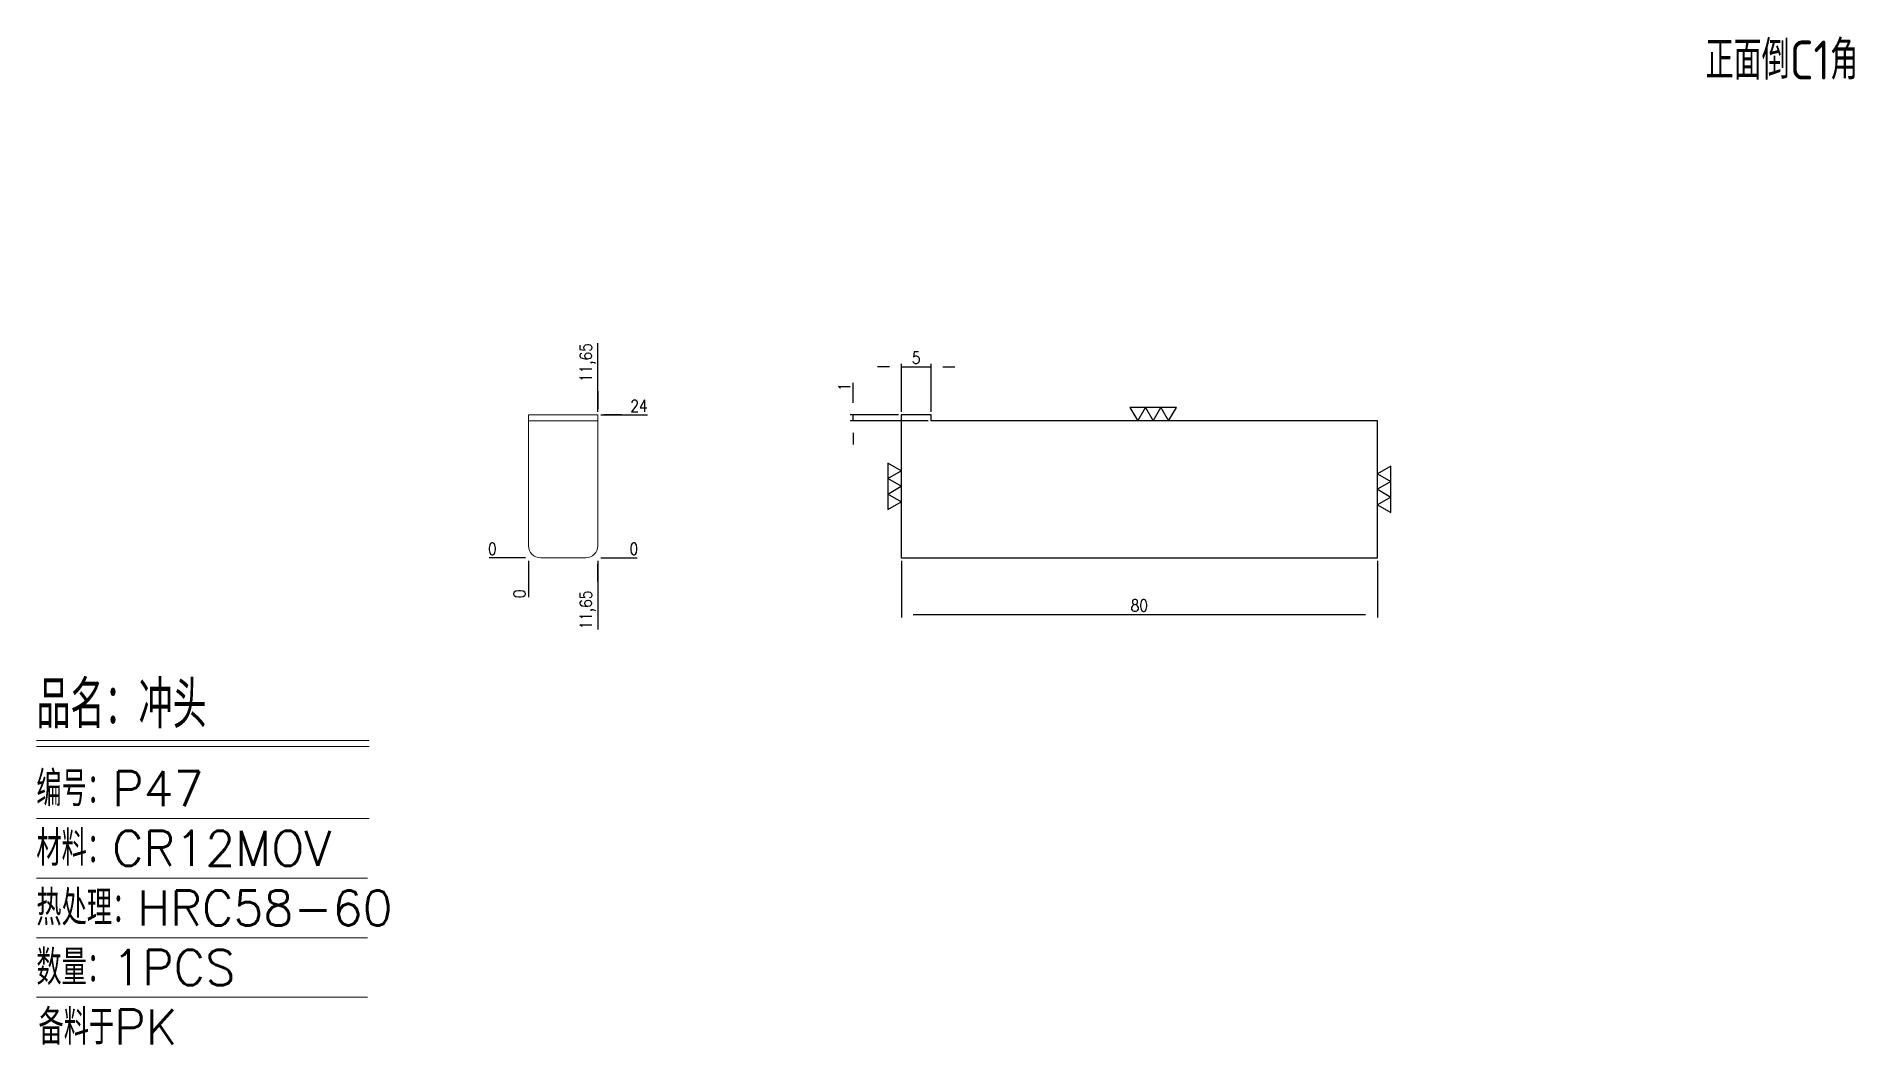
# Model space of a CAD drawing. Header units: millimetres. Extents: x 115275 to 115580, y 9284 to 9453.
import ezdxf

# ---------------------------------------------------------------- set-up
doc = ezdxf.new("R2010")
doc.units = ezdxf.units.MM
doc.linetypes.add('HIDDEN', pattern=[0])
for name, color, linetype in [('DIM', 4, 'Continuous'), ('PUNCH', 2, 'Continuous'), ('TEXT', 4, 'Continuous')]:
    doc.layers.add(name, color=color, linetype=linetype)
doc.styles.add('chinesef_fs', font='simplex.shx', dxfattribs={"bigfont": 'gbcbig.shx'})
doc.styles.add('gbenor', font='gbenor.shx', dxfattribs={"bigfont": 'gbcbig.shx'})
doc.styles.get("Standard").update_dxf_attribs({"font": 'txt.shx', "width": 0.85, "bigfont": 'ctxt.shx'})
doc.dimstyles.new('T-2-WX', dxfattribs={"dimtxt": 2, "dimasz": 2, "dimexe": 0.5, "dimexo": 0.5, "dimgap": 0.5, "dimtad": 1, "dimtxsty": 'Standard', "dimblk": 'OPEN30', "dimcen": 0, "dimazin": 3, "dimtfac": 1, "dimtmove": 0, "dimatfit": 3, "dimldrblk": 'OPEN30', "dimlwd": -1, "dimlwe": -1})

# ---------------------------------------------------------------- blocks, each defined once
blk = doc.blocks.new('*D7579')
at = {"layer": 'Defpoints', "color": 0}
for p in [(115420.28, 9365.29), (115500.28, 9365.29), (115500.28, 9355.77)]:
    blk.add_point(p, dxfattribs=at)
at = {"layer": 'DIM', "color": 0}
for p, q in [((115420.28, 9364.79), (115420.28, 9355.27)), ((115500.28, 9364.79), (115500.28, 9355.27)), ((115422.28, 9355.77), (115498.28, 9355.77))]:
    blk.add_line(p, q, dxfattribs=at)
at = {"layer": 'DIM', "color": 0, "insert": (115460.28, 9357.27), "char_height": 2, "attachment_point": 5}
blk.add_mtext('80', dxfattribs=at)
blk = doc.blocks.new('_Open30')
blk = doc.blocks.new('*D7580')
at = {"layer": 'Defpoints', "color": 0}
for p in [(115425.28, 9397.38), (115420.28, 9389.29), (115425.28, 9389.29)]:
    blk.add_point(p, dxfattribs=at)
at = {"layer": 'DIM', "color": 0}
for p, q in [((115418.28, 9397.38), (115416.28, 9397.38)), ((115420.28, 9389.79), (115420.28, 9397.88)), ((115420.28, 9397.38), (115425.28, 9397.38)), ((115425.28, 9389.79), (115425.28, 9397.88)), ((115427.28, 9397.38), (115429.28, 9397.38))]:
    blk.add_line(p, q, dxfattribs=at)
at = {"layer": 'DIM', "color": 0, "insert": (115422.78, 9398.88), "char_height": 2, "attachment_point": 5}
blk.add_mtext('5', dxfattribs=at)
blk = doc.blocks.new('*D7581')
at = {"layer": 'Defpoints', "color": 0}
for p in [(115412.2, 9389.29), (115420.28, 9389.29), (115425.28, 9388.29)]:
    blk.add_point(p, dxfattribs=at)
at = {"layer": 'DIM', "color": 0}
for p, q in [((115412.2, 9391.29), (115412.2, 9394.7)), ((115419.78, 9389.29), (115411.7, 9389.29)), ((115424.78, 9388.29), (115411.7, 9388.29)), ((115412.2, 9388.29), (115412.2, 9389.29)), ((115412.2, 9386.29), (115412.2, 9384.29))]:
    blk.add_line(p, q, dxfattribs=at)
at = {"layer": 'DIM', "color": 0, "insert": (115410.7, 9394), "char_height": 2, "attachment_point": 5, "rotation": 90}
blk.add_mtext('1', dxfattribs=at)
blk = doc.blocks.new('*D7582')
at = {"layer": 'Defpoints', "color": 0}
for p in [(115357.62, 9365.29), (115369.27, 9365.29), (115374.27, 9365.29)]:
    blk.add_point(p, dxfattribs=at)
at = {"layer": 'DIM', "color": 0}
blk.add_line((115369.77, 9365.29), (115375.9, 9365.29), dxfattribs=at)
at = {"layer": 'DIM', "color": 0, "insert": (115375.34, 9366.79), "char_height": 2, "attachment_point": 5}
blk.add_mtext('0', dxfattribs=at)
blk = doc.blocks.new('*D7583')
at = {"layer": 'Defpoints', "color": 0}
for p in [(115369.27, 9389.29), (115374.27, 9389.3), (115357.62, 9365.29)]:
    blk.add_point(p, dxfattribs=at)
at = {"layer": 'DIM', "color": 0}
for p, q in [((115369.77, 9389.29), (115373.27, 9389.29)), ((115373.27, 9389.29), (115370.27, 9389.3)), ((115370.27, 9389.3), (115377.6, 9389.3))]:
    blk.add_line(p, q, dxfattribs=at)
at = {"layer": 'DIM', "color": 0, "insert": (115376.19, 9390.8), "char_height": 2, "attachment_point": 5}
blk.add_mtext('24', dxfattribs=at)
blk = doc.blocks.new('*D7584')
at = {"layer": 'Defpoints', "color": 0}
for p in [(115352.62, 9365.29), (115357.62, 9365.29), (115357.62, 9365.29)]:
    blk.add_point(p, dxfattribs=at)
at = {"layer": 'DIM', "color": 0}
blk.add_line((115357.12, 9365.29), (115350.99, 9365.29), dxfattribs=at)
at = {"layer": 'DIM', "color": 0, "insert": (115351.55, 9366.79), "char_height": 2, "attachment_point": 5}
blk.add_mtext('0', dxfattribs=at)
blk = doc.blocks.new('*D7585')
at = {"layer": 'Defpoints', "color": 0}
for p in [(115357.62, 9365.29), (115369.27, 9365.29), (115369.27, 9360.29)]:
    blk.add_point(p, dxfattribs=at)
at = {"layer": 'DIM', "color": 0}
for p, q in [((115369.27, 9364.79), (115369.27, 9361.29)), ((115369.27, 9361.29), (115369.27, 9364.29)), ((115369.27, 9364.29), (115369.27, 9353.24))]:
    blk.add_line(p, q, dxfattribs=at)
at = {"layer": 'DIM', "color": 0, "insert": (115367.58, 9356.51), "char_height": 2, "attachment_point": 5, "rotation": 90}
blk.add_mtext('11,65', dxfattribs=at)
blk = doc.blocks.new('*D7586')
at = {"layer": 'Defpoints', "color": 0}
for p in [(115357.62, 9365.29), (115357.62, 9365.29), (115357.62, 9360.29)]:
    blk.add_point(p, dxfattribs=at)
at = {"layer": 'DIM', "color": 0}
blk.add_line((115357.62, 9364.79), (115357.62, 9358.66), dxfattribs=at)
at = {"layer": 'DIM', "color": 0, "insert": (115356.12, 9359.23), "char_height": 2, "attachment_point": 5, "rotation": 90}
blk.add_mtext('0', dxfattribs=at)
blk = doc.blocks.new('*D7587')
at = {"layer": 'Defpoints', "color": 0}
for p in [(115369.27, 9394.29), (115369.27, 9389.29), (115357.62, 9365.29)]:
    blk.add_point(p, dxfattribs=at)
at = {"layer": 'DIM', "color": 0}
for p, q in [((115369.27, 9390.29), (115369.27, 9401.35)), ((115369.27, 9389.79), (115369.27, 9393.29)), ((115369.27, 9393.29), (115369.27, 9390.29))]:
    blk.add_line(p, q, dxfattribs=at)
at = {"layer": 'DIM', "color": 0, "insert": (115367.58, 9398.07), "char_height": 2, "attachment_point": 5, "rotation": 90}
blk.add_mtext('11,65', dxfattribs=at)

msp = doc.modelspace()

# ---------------------------------------------------------------- linework, layer by layer
at = {"layer": 'DIM', "color": 4, "linetype": 'Continuous', "lineweight": 13}
for p, q in [((115274.919, 9334.599), (115330.838, 9334.599)), ((115274.919, 9333.569), (115330.838, 9333.569)), ((115274.919, 9321.496), (115330.838, 9321.496)), ((115274.919, 9311.485), (115330.595, 9311.485)), ((115274.919, 9301.474), (115330.595, 9301.474)), ((115274.919, 9291.462), (115330.595, 9291.462))]:
    msp.add_line(p, q, dxfattribs=at)
at = {"layer": 'PUNCH', "linetype": 'HIDDEN', "lineweight": 15}
msp.add_line((115357.621, 9388.295), (115369.27, 9388.295), dxfattribs=at)
at = {"layer": 'PUNCH', "linetype": 'Continuous', "lineweight": 15}
msp.add_lwpolyline([(115357.621, 9389.295), (115357.621, 9367.293, 0.4142136), (115359.621, 9365.293), (115367.27, 9365.293, 0.4142136), (115369.27, 9367.293), (115369.27, 9389.295)], format="xyb", close=True, dxfattribs=at)
at = {"layer": 'TEXT'}
for points in [[(115458.706, 9390.545), (115460.005, 9388.295), (115461.304, 9390.545), (115462.603, 9388.295), (115463.902, 9390.545), (115465.201, 9388.295), (115466.5, 9390.545), (115458.706, 9390.545)], [(115418.028, 9373.397), (115420.278, 9374.696), (115418.028, 9375.995), (115420.278, 9377.294), (115418.028, 9378.593), (115420.278, 9379.892), (115418.028, 9381.191), (115418.028, 9373.397)], [(115502.528, 9380.691), (115500.278, 9379.392), (115502.528, 9378.093), (115500.278, 9376.794), (115502.528, 9375.495), (115500.278, 9374.196), (115502.528, 9372.897), (115502.528, 9380.691)]]:
    msp.add_lwpolyline(points, close=True, dxfattribs=at)
at = {"layer": 'TEXT', "color": 2}
msp.add_lwpolyline([(115425.278, 9388.295), (115425.278, 9389.295), (115420.278, 9389.295), (115420.278, 9365.293), (115500.278, 9365.293), (115500.278, 9388.295)], close=True, dxfattribs=at)

# ---------------------------------------------------------------- texts
at = {"layer": 'DIM', "color": 3, "linetype": 'Continuous', "lineweight": 13, "style": 'chinesef_fs'}
for s, height, p in [('品名：冲头', 7.9502, (115274.919, 9336.66)), ('编号：P47', 5.889, (115274.919, 9323.557)), ('材料：CR12MOV', 5.889, (115274.919, 9313.546)), ('热处理：HRC58-60', 5.88901, (115274.919, 9303.535)), ('数量：1PCS', 5.889, (115274.919, 9293.523)), ('备料于PK', 5.889, (115275.278, 9283.512))]:
    msp.add_text(s, height=height, dxfattribs=at).set_placement(p)
at = {"layer": 'TEXT', "color": 4, "lineweight": 18, "style": 'gbenor'}
msp.add_text('正面倒C1角', height=6.5409, dxfattribs=at).set_placement((115555.445, 9445.624))

# ---------------------------------------------------------------- dimensions: what is measured, and where the dimension line sits
at = {"layer": 'DIM'}
for feature_location, offset, dtype, origin, picture, middle in [((115369.27, 9389.295), (0, 5), 1, (115357.621, 9365.293), '*D7587', (115367.58, 9398.074)), ((115369.27, 9389.295), (5, 0), 0, (115357.621, 9365.293), '*D7583', (115376.187, 9390.795)), ((115357.620542145, 9365.293374204), (-5, 0), 0, (115357.620542145, 9365.293374204), '*D7584', (115351.553875479, 9366.793374204)), ((115369.270183657, 9365.293374204), (5, 0), 0, (115357.620542145, 9365.293374204), '*D7582', (115375.336850323, 9366.793374204)), ((115357.620542145, 9365.293374204), (0, -5), 1, (115357.620542145, 9365.293374204), '*D7586', (115356.120542145, 9359.226707537)), ((115369.27, 9365.293), (0, -5), 1, (115357.621, 9365.293), '*D7585', (115367.58, 9356.515))]:
    dim = msp.add_ordinate_dim(feature_location=feature_location, offset=offset, dtype=dtype, origin=origin, dimstyle='T-2-WX', dxfattribs=at)
    dim.commit()
    dim.dimension.update_dxf_attribs({"geometry": picture, "text_midpoint": middle})
for base, p1, p2, picture, middle in [((115425.278, 9397.38), (115420.278, 9389.295), (115425.278, 9389.295), '*D7580', (115422.778, 9398.88)), ((115500.278, 9355.769), (115420.278, 9365.293), (115500.278, 9365.293), '*D7579', (115460.278, 9357.269))]:
    dim = msp.add_linear_dim(base=base, p1=p1, p2=p2, dimstyle='T-2-WX', dxfattribs=at)
    dim.commit()
    dim.dimension.update_dxf_attribs({"geometry": picture, "text_midpoint": middle})
dim = msp.add_linear_dim(base=(115412.199, 9389.295), p1=(115425.278, 9388.295), p2=(115420.278, 9389.295), angle=270, dimstyle='T-2-WX', dxfattribs=at)
dim.commit()
dim.dimension.update_dxf_attribs({"geometry": '*D7581', "text_midpoint": (115410.699, 9393.997)})

doc.saveas('drawing.dxf')
